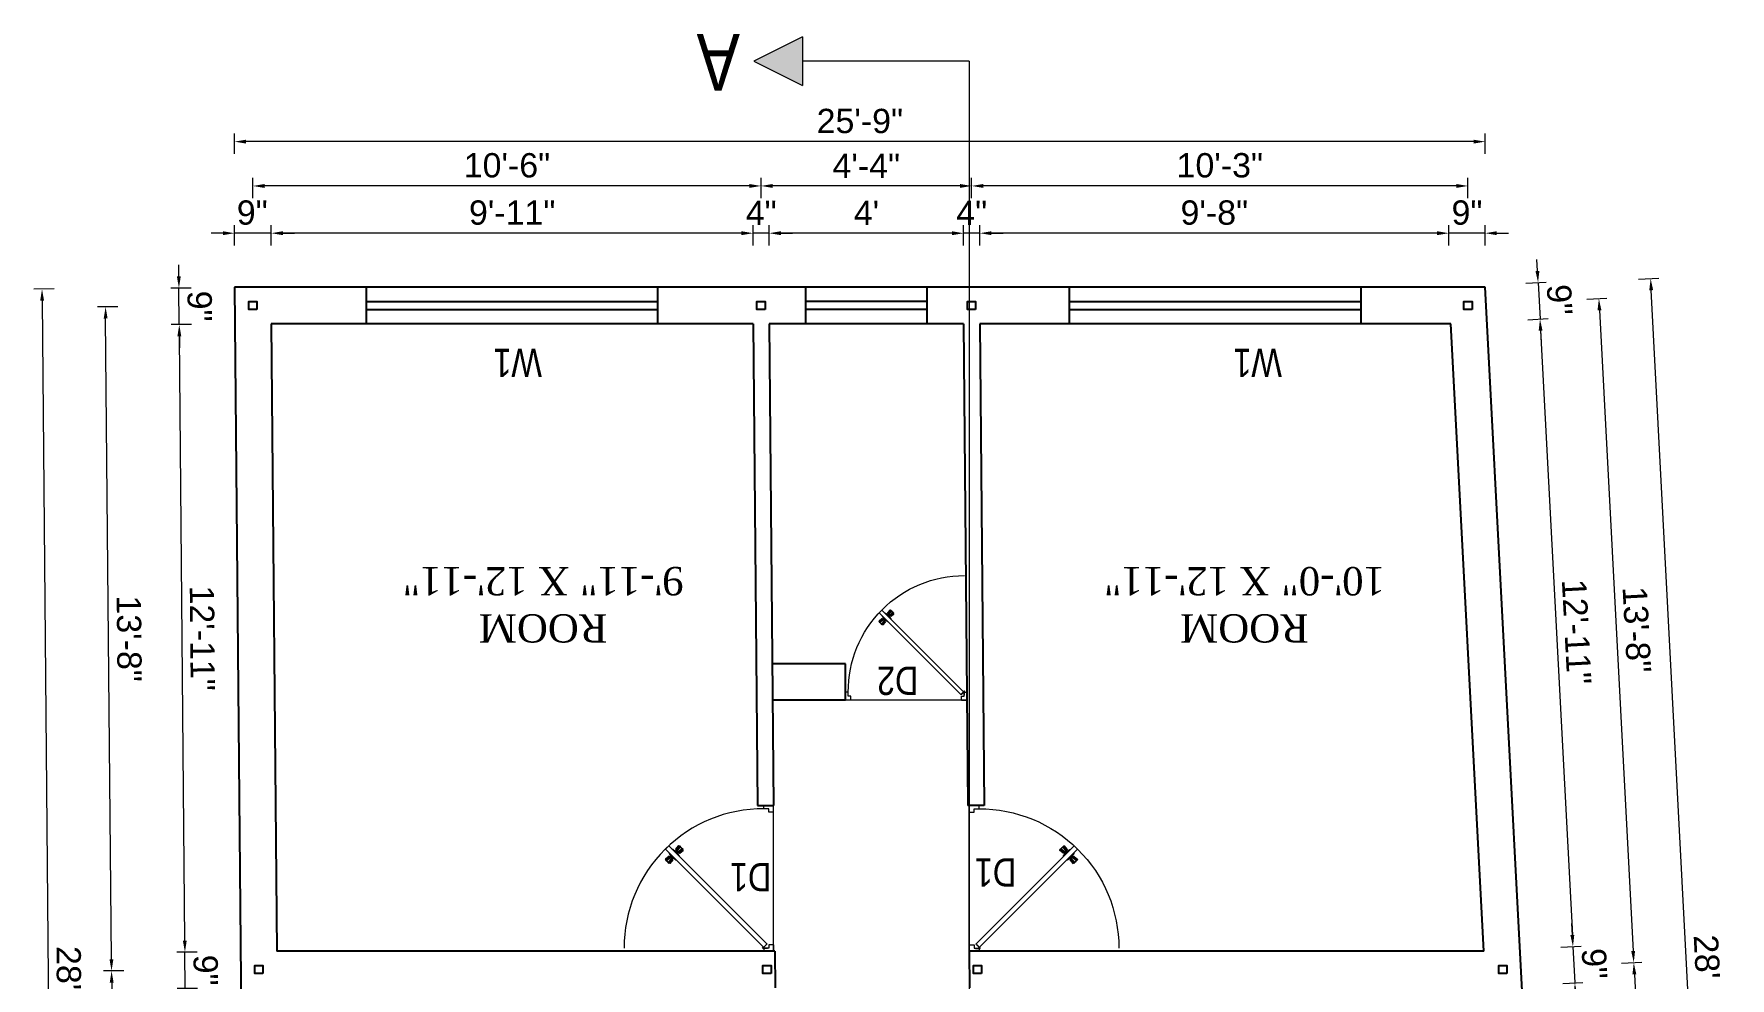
# Model space of a CAD drawing. Header units: inches. Extents: x 380359 to 404964, y -48881 to -44155.
# Drawn here: x 403361.3 to 403780.3, y -46385.6 to -46152.4 of the extents above; entities that cross this region are included whole.
import ezdxf

# ---------------------------------------------------------------- set-up
doc = ezdxf.new("R2010")
doc.units = ezdxf.units.IN
doc.header["$LTSCALE"] = 2
doc.header["$MEASUREMENT"] = 0
doc.header["$PDMODE"] = 34
doc.layers.get('0').update_dxf_attribs({"linetype": 'CONTINUOUS'})
doc.layers.get('DEFPOINTS').update_dxf_attribs({"color": 141, "linetype": 'CONTINUOUS'})
for name, color, linetype, lineweight in [('DOOR & WIN', 1, 'CONTINUOUS', 25), ('PUERTAS', 7, 'CONTINUOUS', 9), ('steps', 253, 'CONTINUOUS', 20)]:
    doc.layers.add(name, color=color, linetype=linetype, lineweight=lineweight)
doc.styles.add('Lettring Text', font='arial.ttf')
doc.styles.get("Standard").update_dxf_attribs({"font": 'ARIALN.TTF'})
doc.dimstyles.new('Copy of Standard', dxfattribs={"dimtxt": 6, "dimasz": 2.875, "dimexe": 2, "dimexo": 4, "dimgap": 2, "dimtad": 1, "dimdec": 0, "dimrnd": 1, "dimzin": 0, "dimdsep": 46, "dimlunit": 4, "dimtxsty": 'Lettring Text', "dimcen": 0.1, "dimclrd": 7, "dimclre": 7, "dimclrt": 7, "dimazin": 0, "dimtfac": 0.645, "dimtdec": 0, "dimtmove": 1, "dimatfit": 0, "dimfxl": 3, "dimfxlon": 1, "dimtfillclr": 256, "dimtolj": 1, "dimtzin": 0, "dimlwd": -1, "dimlwe": -1, "dimarcsym": 2})

# ---------------------------------------------------------------- blocks, each defined once
blk = doc.blocks.new('2ft6in')
at = {"layer": 'PUERTAS', "color": 2}
for p, q in [((0.84, 2.1), (21.02, 22.28)), ((21.71, 21.6), (1.47, 1.37)), ((18.33, 21.76), (18.31, 21.77)), ((21.71, 21.6), (21.02, 22.28)), ((21.18, 18.9), (21.2, 18.89)), ((0, 2), (0, 0)), ((0.6, 2), (0, 2)), ((1.33, 0), (0, 0)), ((0.6, 1.26), (0.6, 2.04)), ((0.67, 1.26), (0.6, 1.26)), ((0.67, 1.26), (0.67, 2.01)), ((0.67, 1), (0.67, 1.26)), ((1.33, 1), (0.67, 1)), ((1.31, 1.53), (0.79, 2.06)), ((1.36, 1.58), (0.81, 2.12)), ((1.36, 1.58), (1.31, 1.53)), ((1.47, 1.37), (1.31, 1.53)), ((1.33, 0), (1.33, 1)), ((28.67, 0), (28.67, 1)), ((28.67, 1), (29.33, 1)), ((28.67, 0), (30, 0)), ((29.33, 1), (29.33, 2)), ((29.33, 2), (30, 2)), ((30, 0), (30, 2))]:
    blk.add_line(p, q, dxfattribs=at)
at = {"layer": 'PUERTAS', "color": 8}
for p, q in [((18.81, 20.78), (18.04, 21.4)), ((18.86, 20.83), (18.08, 21.46)), ((18.95, 20.92), (18.2, 21.58)), ((18.44, 21.9), (18.31, 21.77)), ((19.07, 21.03), (18.34, 21.72)), ((18.44, 21.9), (18.56, 22.02)), ((18.58, 22.01), (18.56, 22.02)), ((19.3, 21.26), (18.61, 22)), ((19.42, 21.38), (18.75, 22.14)), ((19.51, 21.48), (18.88, 22.26)), ((19.55, 21.53), (18.93, 22.3)), ((19.19, 20.87), (19.1, 20.96)), ((19.25, 20.93), (19.16, 21.02)), ((19.4, 21.08), (19.31, 21.17)), ((19.47, 21.15), (19.38, 21.24)), ((19.51, 21.19), (19.42, 21.28)), ((19.53, 21.21), (19.44, 21.3)), ((19.7, 21.06), (19.51, 21.01)), ((19.89, 21.24), (19.58, 21.08)), ((20.07, 21.42), (19.64, 21.15)), ((18.91, 20.27), (19.19, 20.69)), ((19.13, 20.8), (19.03, 20.9)), ((19.15, 20.82), (19.05, 20.92)), ((19.09, 20.44), (19.25, 20.76)), ((19.28, 20.63), (19.32, 20.83)), ((19.43, 20.78), (19.4, 20.9)), ((19.55, 20.91), (19.43, 20.94)), ((19.69, 19.49), (20.12, 19.76)), ((19.87, 19.67), (20.18, 19.83)), ((20.06, 19.85), (20.25, 19.9)), ((20.21, 20), (20.33, 19.97)), ((20.21, 19.38), (20.83, 18.61)), ((20.23, 19.7), (20.32, 19.61)), ((20.25, 19.72), (20.34, 19.63)), ((20.25, 19.43), (20.88, 18.65)), ((20.29, 19.76), (20.38, 19.67)), ((20.33, 20.13), (20.36, 20.01)), ((20.34, 19.53), (21, 18.77)), ((20.36, 19.83), (20.45, 19.74)), ((20.48, 20.28), (20.44, 20.08)), ((20.46, 19.64), (21.14, 18.91)), ((20.5, 19.98), (20.6, 19.89)), ((20.67, 20.47), (20.51, 20.15)), ((20.85, 20.64), (20.57, 20.22)), ((20.57, 20.04), (20.66, 19.95)), ((20.61, 20.09), (20.7, 19.99)), ((20.63, 20.11), (20.72, 20.01)), ((20.69, 19.87), (21.42, 19.19)), ((20.81, 19.99), (21.56, 19.33)), ((20.9, 20.08), (21.68, 19.45)), ((20.95, 20.13), (21.72, 19.51)), ((21.32, 19.01), (21.2, 18.89)), ((21.32, 19.01), (21.44, 19.14)), ((21.43, 19.15), (21.44, 19.14)), ((0, 0), (30, 0))]:
    blk.add_line(p, q, dxfattribs=at)
at = {"layer": 'PUERTAS', "color": 1}
for p, q in [((18.06, 21.44), (18.48, 21.86)), ((18.74, 20.79), (18.06, 21.34)), ((18.08, 21.51), (18.45, 21.88)), ((18.11, 21.49), (18.08, 21.51)), ((18.82, 22.25), (18.45, 21.88)), ((18.9, 22.28), (18.48, 21.86)), ((18.84, 22.23), (18.82, 22.25)), ((18.83, 20.8), (19.18, 21.15)), ((19.54, 21.59), (18.99, 22.27)), ((19.02, 20.88), (19.24, 21.1)), ((19.11, 20.79), (19.33, 21.01)), ((19.54, 21.5), (19.18, 21.15)), ((19.45, 21.31), (19.24, 21.1)), ((19.55, 21.22), (19.33, 21.01)), ((19.45, 21.41), (19.45, 21.41)), ((19.54, 21.22), (19.45, 21.31)), ((19.64, 21.23), (19.64, 21.23)), ((19.74, 21.24), (19.73, 21.23)), ((20.12, 21.49), (19.74, 21.24)), ((20.22, 21.48), (20.22, 21.49)), ((18.84, 20.21), (19.1, 20.6)), ((18.85, 20.11), (18.84, 20.12)), ((18.92, 20.89), (18.93, 20.88)), ((19.12, 20.8), (19.03, 20.89)), ((19.1, 20.7), (19.11, 20.69)), ((19.1, 20.6), (19.1, 20.6)), ((19.53, 19.43), (19.54, 19.42)), ((19.64, 19.42), (20.02, 19.67)), ((20.02, 19.67), (20.03, 19.68)), ((20.12, 19.68), (20.12, 19.68)), ((20.21, 19.69), (20.43, 19.9)), ((20.22, 19.41), (20.57, 19.76)), ((20.22, 19.69), (20.31, 19.6)), ((20.22, 19.32), (20.76, 18.64)), ((20.31, 19.6), (20.52, 19.81)), ((20.31, 19.5), (20.31, 19.5)), ((20.65, 20.12), (20.43, 19.9)), ((20.74, 20.03), (20.52, 19.81)), ((20.93, 20.11), (20.57, 19.76)), ((20.64, 20.11), (20.73, 20.02)), ((20.66, 20.31), (20.65, 20.31)), ((20.65, 20.21), (20.65, 20.22)), ((20.91, 20.7), (20.66, 20.31)), ((20.84, 20.02), (20.83, 20.03)), ((20.86, 18.63), (21.28, 19.05)), ((20.91, 20.8), (20.91, 20.79)), ((20.91, 18.68), (20.94, 18.66)), ((20.94, 18.66), (21.31, 19.03)), ((21.02, 20.12), (21.7, 19.57)), ((21.7, 19.47), (21.28, 19.05)), ((21.67, 19.4), (21.31, 19.03)), ((21.65, 19.42), (21.67, 19.4))]:
    blk.add_line(p, q, dxfattribs=at)
at = {"layer": 'PUERTAS', "color": 2}
for radius in [0.129, 0.0627]:
    blk.add_circle((0.68, 2.14), radius, dxfattribs=at)
at = {"layer": 'PUERTAS', "color": 8}
blk.add_arc((0.68, 2.14), 28.65, 359.7285, 90.0333, dxfattribs=at)
at = {"layer": 'PUERTAS', "color": 1}
for centre, start, end in [((18.94, 22.23), 38.9236, 135), ((19.4, 21.36), 315, 45), ((19.49, 21.55), 315, 38.9236), ((19.6, 21.18), 50.2572, 135), ((19.68, 21.28), 230.2572, 315), ((20.17, 21.44), 45, 135), ((18.78, 20.84), 231.0764, 315), ((18.89, 20.16), 135, 225), ((18.97, 20.93), 225, 315), ((19.16, 20.74), 135, 219.7428), ((19.06, 20.65), 315, 39.7428), ((19.59, 19.47), 225, 315), ((20.07, 19.63), 50.2572, 135), ((20.16, 19.73), 230.2572, 315), ((20.27, 19.36), 135, 218.9236), ((20.35, 19.55), 135, 225), ((20.7, 20.26), 135, 219.7428), ((20.6, 20.17), 315, 39.7428), ((20.78, 19.98), 45, 135), ((20.82, 18.68), 218.9236, 315), ((20.87, 20.75), 315, 45), ((20.98, 20.07), 51.0764, 135), ((21.65, 19.52), 315, 51.0764)]:
    blk.add_arc(centre, 0.0667, start, end, dxfattribs=at)
blk = doc.blocks.new('*U234')
at = {"color": 3}
blk.add_blockref('2ft6in', (0, 0), dxfattribs=at)
blk = doc.blocks.new('3ft')
at = {"layer": 'PUERTAS', "color": 6}
for p, q in [((1.01, 2.52), (25.23, 26.74)), ((26.05, 25.92), (1.77, 1.64)), ((26.05, 25.92), (25.23, 26.74)), ((0, 2.4), (0, 0)), ((0.72, 2.4), (0, 2.4)), ((1.6, 0), (0, 0)), ((0.72, 1.52), (0.72, 2.44)), ((0.8, 1.52), (0.72, 1.52)), ((0.8, 1.52), (0.8, 2.41)), ((0.8, 1.2), (0.8, 1.52)), ((1.6, 1.2), (0.8, 1.2)), ((1.57, 1.84), (0.94, 2.47)), ((1.63, 1.89), (0.97, 2.55)), ((1.63, 1.89), (1.57, 1.84)), ((1.77, 1.64), (1.57, 1.84)), ((1.6, 0), (1.6, 1.2)), ((34.4, 0), (34.4, 1.2)), ((34.4, 1.2), (35.2, 1.2)), ((34.4, 0), (36, 0)), ((35.2, 1.2), (35.2, 2.4)), ((35.2, 2.4), (36, 2.4)), ((36, 0), (36, 2.4))]:
    blk.add_line(p, q, dxfattribs=at)
at = {"layer": 'PUERTAS', "color": 8}
for p, q in [((22.57, 24.94), (21.65, 25.68)), ((22.63, 24.99), (21.69, 25.75)), ((22.74, 25.1), (21.84, 25.9)), ((22.13, 26.28), (21.98, 26.13)), ((22.88, 25.24), (22.01, 26.06)), ((22.13, 26.28), (22.27, 26.42)), ((22.29, 26.41), (22.27, 26.42)), ((23.16, 25.52), (22.34, 26.39)), ((23.3, 25.66), (22.5, 26.56)), ((23.41, 25.77), (22.65, 26.71)), ((23.46, 25.83), (22.72, 26.75)), ((23.03, 25.04), (22.91, 25.15)), ((23.11, 25.12), (22.99, 25.23)), ((23.28, 25.3), (23.17, 25.41)), ((23.36, 25.37), (23.25, 25.49)), ((23.41, 25.43), (23.3, 25.54)), ((23.44, 25.45), (23.33, 25.56)), ((23.64, 25.27), (23.41, 25.22)), ((23.87, 25.49), (23.49, 25.3)), ((24.08, 25.71), (23.57, 25.38)), ((22.69, 24.32), (23.02, 24.83)), ((22.95, 24.96), (22.84, 25.07)), ((22.98, 24.99), (22.86, 25.1)), ((22.91, 24.53), (23.1, 24.91)), ((23.13, 24.76), (23.18, 24.99)), ((23.31, 24.94), (23.28, 25.08)), ((23.46, 25.09), (23.32, 25.13)), ((23.63, 23.38), (24.14, 23.72)), ((23.84, 23.6), (24.22, 23.79)), ((24.07, 23.82), (24.3, 23.88)), ((24.25, 24), (24.39, 23.97)), ((24.25, 23.26), (24.99, 22.34)), ((24.27, 23.64), (24.38, 23.53)), ((24.3, 23.67), (24.41, 23.56)), ((24.3, 23.32), (25.06, 22.38)), ((24.35, 23.72), (24.46, 23.61)), ((24.4, 24.15), (24.43, 24.01)), ((24.41, 23.43), (25.2, 22.53)), ((24.43, 23.8), (24.54, 23.69)), ((24.58, 24.33), (24.52, 24.1)), ((24.55, 23.57), (25.37, 22.7)), ((24.6, 23.97), (24.72, 23.86)), ((24.8, 24.56), (24.61, 24.18)), ((25.02, 24.77), (24.68, 24.26)), ((24.68, 24.05), (24.79, 23.94)), ((24.73, 24.1), (24.85, 23.99)), ((24.76, 24.13), (24.87, 24.02)), ((24.83, 23.85), (25.7, 23.03)), ((24.97, 23.99), (25.87, 23.2)), ((25.08, 24.1), (26.02, 23.34)), ((25.14, 24.15), (26.06, 23.41)), ((25.58, 22.82), (25.43, 22.67)), ((25.58, 22.82), (25.73, 22.97)), ((25.72, 22.98), (25.73, 22.97)), ((0, 0), (36, 0))]:
    blk.add_line(p, q, dxfattribs=at)
at = {"layer": 'PUERTAS', "color": 1}
for p, q in [((21.67, 25.73), (22.17, 26.23)), ((22.49, 24.95), (21.67, 25.61)), ((21.7, 25.82), (22.14, 26.26)), ((21.73, 25.79), (21.7, 25.82)), ((22.58, 26.7), (22.14, 26.26)), ((22.67, 26.73), (22.17, 26.23)), ((22.61, 26.67), (22.58, 26.7)), ((22.6, 24.96), (23.02, 25.38)), ((23.45, 25.91), (22.79, 26.73)), ((22.82, 25.06), (23.08, 25.32)), ((22.93, 24.94), (23.19, 25.21)), ((23.44, 25.81), (23.02, 25.38)), ((23.34, 25.58), (23.08, 25.32)), ((23.46, 25.47), (23.19, 25.21)), ((23.33, 25.7), (23.34, 25.69)), ((23.45, 25.46), (23.33, 25.57)), ((23.57, 25.47), (23.57, 25.47)), ((24.15, 25.79), (23.68, 25.48)), ((23.68, 25.48), (23.68, 25.48)), ((24.27, 25.78), (24.26, 25.79)), ((22.61, 24.25), (22.92, 24.72)), ((22.62, 24.13), (22.61, 24.14)), ((22.7, 25.07), (22.71, 25.06)), ((22.94, 24.95), (22.83, 25.07)), ((22.92, 24.72), (22.92, 24.72)), ((22.93, 24.84), (22.93, 24.83)), ((23.44, 23.31), (23.45, 23.3)), ((23.56, 23.3), (24.03, 23.61)), ((24.03, 23.61), (24.03, 23.62)), ((24.14, 23.62), (24.14, 23.62)), ((24.25, 23.62), (24.51, 23.89)), ((24.26, 23.29), (24.69, 23.71)), ((24.26, 23.63), (24.37, 23.52)), ((24.26, 23.18), (24.92, 22.37)), ((24.37, 23.52), (24.63, 23.77)), ((24.37, 23.4), (24.37, 23.4)), ((24.78, 24.15), (24.51, 23.89)), ((24.89, 24.03), (24.63, 23.77)), ((25.11, 24.14), (24.69, 23.71)), ((24.77, 24.14), (24.88, 24.03)), ((24.79, 24.38), (24.78, 24.37)), ((24.78, 24.26), (24.78, 24.26)), ((25.1, 24.84), (24.79, 24.38)), ((25, 24.03), (25, 24.03)), ((25.04, 22.36), (25.54, 22.86)), ((25.09, 24.96), (25.1, 24.95)), ((25.1, 22.42), (25.13, 22.39)), ((25.13, 22.39), (25.57, 22.83)), ((25.22, 24.14), (26.03, 23.48)), ((26.04, 23.37), (25.54, 22.86)), ((26.01, 23.27), (25.57, 22.83)), ((25.98, 23.3), (26.01, 23.27))]:
    blk.add_line(p, q, dxfattribs=at)
at = {"layer": 'PUERTAS', "color": 2}
for p, q in [((21.99, 26.11), (21.98, 26.13)), ((25.42, 22.68), (25.43, 22.67))]:
    blk.add_line(p, q, dxfattribs=at)
at = {"layer": 'PUERTAS', "color": 6}
for radius in [0.155, 0.0752]:
    blk.add_circle((0.82, 2.56), radius, dxfattribs=at)
blk.add_arc((0.82, 2.56), 34.38, 359.7285, 90.0333, dxfattribs=at)
at = {"layer": 'PUERTAS', "color": 1}
for centre, start, end in [((22.73, 26.68), 38.9236, 135), ((23.28, 25.63), 315, 45), ((23.39, 25.86), 315, 38.9236), ((23.51, 25.41), 50.2572, 135), ((23.62, 25.53), 230.2572, 315), ((24.2, 25.73), 45, 135), ((22.54, 25.01), 231.0764, 315), ((22.67, 24.2), 135, 225), ((22.77, 25.12), 225, 315), ((22.99, 24.89), 135, 219.7428), ((22.87, 24.78), 315, 39.7428), ((23.51, 23.36), 225, 315), ((24.09, 23.56), 50.2572, 135), ((24.2, 23.68), 230.2572, 315), ((24.32, 23.23), 135, 218.9236), ((24.42, 23.46), 135, 225), ((24.84, 24.31), 135, 219.7428), ((24.72, 24.21), 315, 39.7428), ((24.94, 23.98), 45, 135), ((24.98, 22.42), 218.9236, 315), ((25.04, 24.89), 315, 45), ((25.17, 24.08), 51.0764, 135), ((25.98, 23.42), 315, 51.0764)]:
    blk.add_arc(centre, 0.08, start, end, dxfattribs=at)
blk = doc.blocks.new('*U222')
at = {"color": 3, "xscale": -1}
blk.add_blockref('3ft', (42, 0), dxfattribs=at)
blk = doc.blocks.new('*D436')
at = {"layer": 'DEFPOINTS', "color": 0, "ltscale": 0.5, "transparency": 16777216}
for p in [(403710.78, -46201.61), (403710.78, -46214.97), (403719.77, -46214.97)]:
    blk.add_point(p, dxfattribs=at)
at = {"layer": 'steps', "color": 7, "ltscale": 0.5, "transparency": 16777216}
for p, q in [((403710.78, -46204.61), (403710.78, -46199.61)), ((403719.77, -46204.61), (403719.77, -46199.61)), ((403707.91, -46201.61), (403705.03, -46201.61)), ((403719.77, -46201.61), (403710.78, -46201.61)), ((403722.64, -46201.61), (403725.52, -46201.61))]:
    blk.add_line(p, q, dxfattribs=at)
for points in [[(403707.91, -46201.13), (403707.91, -46202.09), (403710.78, -46201.61)], [(403722.64, -46201.13), (403722.64, -46202.09), (403719.77, -46201.61)]]:
    blk.add_solid(points, dxfattribs=at)
at = {"layer": 'steps', "color": 7, "ltscale": 0.5, "transparency": 16777216, "insert": (403715.28, -46196.55), "char_height": 6, "attachment_point": 5, "style": 'Lettring Text'}
blk.add_mtext('\\A1;9"', dxfattribs=at)
blk = doc.blocks.new('*D437')
at = {"layer": 'DEFPOINTS', "color": 0, "ltscale": 0.5, "transparency": 16777216}
for p in [(403594.95, -46201.61), (403710.78, -46214.97), (403594.95, -46223.97)]:
    blk.add_point(p, dxfattribs=at)
at = {"layer": 'steps', "color": 7, "ltscale": 0.5, "transparency": 16777216}
for p, q in [((403594.95, -46204.61), (403594.95, -46199.61)), ((403710.78, -46204.61), (403710.78, -46199.61)), ((403707.91, -46201.61), (403597.83, -46201.61))]:
    blk.add_line(p, q, dxfattribs=at)
for points in [[(403597.83, -46201.13), (403597.83, -46202.09), (403594.95, -46201.61)], [(403707.91, -46201.13), (403707.91, -46202.09), (403710.78, -46201.61)]]:
    blk.add_solid(points, dxfattribs=at)
at = {"layer": 'steps', "color": 7, "ltscale": 0.5, "transparency": 16777216, "insert": (403652.87, -46196.55), "char_height": 6, "attachment_point": 5, "style": 'Lettring Text'}
blk.add_mtext('\\A1;9\'-8"', dxfattribs=at)
blk = doc.blocks.new('*D438')
at = {"layer": 'DEFPOINTS', "color": 0, "ltscale": 0.5, "transparency": 16777216}
for p in [(403590.95, -46201.61), (403590.95, -46224.01), (403594.95, -46223.97)]:
    blk.add_point(p, dxfattribs=at)
at = {"layer": 'steps', "color": 7, "ltscale": 0.5, "transparency": 16777216}
for p, q in [((403590.95, -46204.61), (403590.95, -46199.61)), ((403594.95, -46204.61), (403594.95, -46199.61)), ((403588.08, -46201.61), (403585.2, -46201.61)), ((403594.95, -46201.61), (403590.95, -46201.61)), ((403597.83, -46201.61), (403600.7, -46201.61))]:
    blk.add_line(p, q, dxfattribs=at)
for points in [[(403588.08, -46201.13), (403588.08, -46202.09), (403590.95, -46201.61)], [(403597.83, -46201.13), (403597.83, -46202.09), (403594.95, -46201.61)]]:
    blk.add_solid(points, dxfattribs=at)
at = {"layer": 'steps', "color": 7, "ltscale": 0.5, "transparency": 16777216, "insert": (403592.95, -46196.61), "char_height": 6, "attachment_point": 5, "style": 'Lettring Text'}
blk.add_mtext('\\A1;4"', dxfattribs=at)
blk = doc.blocks.new('*D439')
at = {"layer": 'DEFPOINTS', "color": 0, "ltscale": 0.5, "transparency": 16777216}
for p in [(403542.95, -46201.61), (403542.95, -46223.97), (403590.95, -46224.01)]:
    blk.add_point(p, dxfattribs=at)
at = {"layer": 'steps', "color": 7, "ltscale": 0.5, "transparency": 16777216}
for p, q in [((403542.95, -46204.61), (403542.95, -46199.61)), ((403590.95, -46204.61), (403590.95, -46199.61)), ((403588.08, -46201.61), (403545.82, -46201.61))]:
    blk.add_line(p, q, dxfattribs=at)
for points in [[(403545.82, -46201.13), (403545.82, -46202.09), (403542.95, -46201.61)], [(403588.08, -46201.13), (403588.08, -46202.09), (403590.95, -46201.61)]]:
    blk.add_solid(points, dxfattribs=at)
at = {"layer": 'steps', "color": 7, "ltscale": 0.5, "transparency": 16777216, "insert": (403566.95, -46196.61), "char_height": 6, "attachment_point": 5, "style": 'Lettring Text'}
blk.add_mtext("\\A1;4'", dxfattribs=at)
blk = doc.blocks.new('*D440')
at = {"layer": 'DEFPOINTS', "color": 0, "ltscale": 0.5, "transparency": 16777216}
for p in [(403538.95, -46201.61), (403538.95, -46224.01), (403542.95, -46223.97)]:
    blk.add_point(p, dxfattribs=at)
at = {"layer": 'steps', "color": 7, "ltscale": 0.5, "transparency": 16777216}
for p, q in [((403538.95, -46204.61), (403538.95, -46199.61)), ((403542.95, -46204.61), (403542.95, -46199.61)), ((403536.07, -46201.61), (403533.2, -46201.61)), ((403542.95, -46201.61), (403538.95, -46201.61)), ((403545.82, -46201.61), (403548.7, -46201.61))]:
    blk.add_line(p, q, dxfattribs=at)
for points in [[(403536.07, -46201.13), (403536.07, -46202.09), (403538.95, -46201.61)], [(403545.82, -46201.13), (403545.82, -46202.09), (403542.95, -46201.61)]]:
    blk.add_solid(points, dxfattribs=at)
at = {"layer": 'steps', "color": 7, "ltscale": 0.5, "transparency": 16777216, "insert": (403540.95, -46196.61), "char_height": 6, "attachment_point": 5, "style": 'Lettring Text'}
blk.add_mtext('\\A1;4"', dxfattribs=at)
blk = doc.blocks.new('*D441')
at = {"layer": 'DEFPOINTS', "color": 0, "ltscale": 0.5, "transparency": 16777216}
for p in [(403419.94, -46201.61), (403419.94, -46223.97), (403538.95, -46224.01)]:
    blk.add_point(p, dxfattribs=at)
at = {"layer": 'steps', "color": 7, "ltscale": 0.5, "transparency": 16777216}
for p, q in [((403419.94, -46204.61), (403419.94, -46199.61)), ((403538.95, -46204.61), (403538.95, -46199.61)), ((403536.07, -46201.61), (403422.82, -46201.61))]:
    blk.add_line(p, q, dxfattribs=at)
for points in [[(403422.82, -46201.13), (403422.82, -46202.09), (403419.94, -46201.61)], [(403536.07, -46201.13), (403536.07, -46202.09), (403538.95, -46201.61)]]:
    blk.add_solid(points, dxfattribs=at)
at = {"layer": 'steps', "color": 7, "ltscale": 0.5, "transparency": 16777216, "insert": (403479.45, -46196.55), "char_height": 6, "attachment_point": 5, "style": 'Lettring Text'}
blk.add_mtext('\\A1;9\'-11"', dxfattribs=at)
blk = doc.blocks.new('*D442')
at = {"layer": 'DEFPOINTS', "color": 0, "ltscale": 0.5, "transparency": 16777216}
for p in [(403410.86, -46201.61), (403410.86, -46214.97), (403419.94, -46223.97)]:
    blk.add_point(p, dxfattribs=at)
at = {"layer": 'steps', "color": 7, "ltscale": 0.5, "transparency": 16777216}
for p, q in [((403410.86, -46204.61), (403410.86, -46199.61)), ((403419.94, -46204.61), (403419.94, -46199.61)), ((403407.99, -46201.61), (403405.11, -46201.61)), ((403419.94, -46201.61), (403410.86, -46201.61)), ((403422.82, -46201.61), (403425.69, -46201.61))]:
    blk.add_line(p, q, dxfattribs=at)
for points in [[(403407.99, -46201.13), (403407.99, -46202.09), (403410.86, -46201.61)], [(403422.82, -46201.13), (403422.82, -46202.09), (403419.94, -46201.61)]]:
    blk.add_solid(points, dxfattribs=at)
at = {"layer": 'steps', "color": 7, "ltscale": 0.5, "transparency": 16777216, "insert": (403415.25, -46196.55), "char_height": 6, "attachment_point": 5, "style": 'Lettring Text'}
blk.add_mtext('\\A1;9"', dxfattribs=at)
blk = doc.blocks.new('*D443')
at = {"layer": 'DEFPOINTS', "color": 0, "ltscale": 0.5, "transparency": 16777216}
for p in [(403592.91, -46189.94), (403592.91, -46219.47), (403715.52, -46219.47)]:
    blk.add_point(p, dxfattribs=at)
at = {"layer": 'steps', "color": 7, "ltscale": 0.5, "transparency": 16777216}
for p, q in [((403592.91, -46192.94), (403592.91, -46187.94)), ((403712.65, -46189.94), (403595.79, -46189.94)), ((403715.52, -46192.94), (403715.52, -46187.94))]:
    blk.add_line(p, q, dxfattribs=at)
for points in [[(403595.79, -46189.46), (403595.79, -46190.42), (403592.91, -46189.94)], [(403712.65, -46189.46), (403712.65, -46190.42), (403715.52, -46189.94)]]:
    blk.add_solid(points, dxfattribs=at)
at = {"layer": 'steps', "color": 7, "ltscale": 0.5, "transparency": 16777216, "insert": (403654.22, -46184.87), "char_height": 6, "attachment_point": 5, "style": 'Lettring Text'}
blk.add_mtext('\\A1;10\'-3"', dxfattribs=at)
blk = doc.blocks.new('*D444')
at = {"layer": 'DEFPOINTS', "color": 0, "ltscale": 0.5, "transparency": 16777216}
for p in [(403540.91, -46189.94), (403540.91, -46219.47), (403592.91, -46219.47)]:
    blk.add_point(p, dxfattribs=at)
at = {"layer": 'steps', "color": 7, "ltscale": 0.5, "transparency": 16777216}
for p, q in [((403540.91, -46192.94), (403540.91, -46187.94)), ((403590.04, -46189.94), (403543.78, -46189.94)), ((403592.91, -46192.94), (403592.91, -46187.94))]:
    blk.add_line(p, q, dxfattribs=at)
for points in [[(403543.78, -46189.46), (403543.78, -46190.42), (403540.91, -46189.94)], [(403590.04, -46189.46), (403590.04, -46190.42), (403592.91, -46189.94)]]:
    blk.add_solid(points, dxfattribs=at)
at = {"layer": 'steps', "color": 7, "ltscale": 0.5, "transparency": 16777216, "insert": (403566.91, -46184.94), "char_height": 6, "attachment_point": 5, "style": 'Lettring Text'}
blk.add_mtext('\\A1;4\'-4"', dxfattribs=at)
blk = doc.blocks.new('*D445')
at = {"layer": 'DEFPOINTS', "color": 0, "ltscale": 0.5, "transparency": 16777216}
for p in [(403415.4, -46189.94), (403415.4, -46219.47), (403540.91, -46219.47)]:
    blk.add_point(p, dxfattribs=at)
at = {"layer": 'steps', "color": 7, "ltscale": 0.5, "transparency": 16777216}
for p, q in [((403415.4, -46192.94), (403415.4, -46187.94)), ((403538.03, -46189.94), (403418.28, -46189.94)), ((403540.91, -46192.94), (403540.91, -46187.94))]:
    blk.add_line(p, q, dxfattribs=at)
for points in [[(403418.28, -46189.46), (403418.28, -46190.42), (403415.4, -46189.94)], [(403538.03, -46189.46), (403538.03, -46190.42), (403540.91, -46189.94)]]:
    blk.add_solid(points, dxfattribs=at)
at = {"layer": 'steps', "color": 7, "ltscale": 0.5, "transparency": 16777216, "insert": (403478.16, -46184.87), "char_height": 6, "attachment_point": 5, "style": 'Lettring Text'}
blk.add_mtext('\\A1;10\'-6"', dxfattribs=at)
blk = doc.blocks.new('*D446')
at = {"layer": 'DEFPOINTS', "color": 0, "ltscale": 0.5, "transparency": 16777216}
for p in [(403410.86, -46178.99), (403410.86, -46214.97), (403719.77, -46214.97)]:
    blk.add_point(p, dxfattribs=at)
at = {"layer": 'steps', "color": 7, "ltscale": 0.5, "transparency": 16777216}
for p, q in [((403410.86, -46181.99), (403410.86, -46176.99)), ((403716.89, -46178.99), (403413.74, -46178.99)), ((403719.77, -46181.99), (403719.77, -46176.99))]:
    blk.add_line(p, q, dxfattribs=at)
for points in [[(403413.74, -46178.51), (403413.74, -46179.47), (403410.86, -46178.99)], [(403716.89, -46178.51), (403716.89, -46179.47), (403719.77, -46178.99)]]:
    blk.add_solid(points, dxfattribs=at)
at = {"layer": 'steps', "color": 7, "ltscale": 0.5, "transparency": 16777216, "insert": (403565.32, -46173.93), "char_height": 6, "attachment_point": 5, "style": 'Lettring Text'}
blk.add_mtext('\\A1;25\'-9"', dxfattribs=at)
blk = doc.blocks.new('*D458')
at = {"layer": 'DEFPOINTS', "color": 0, "ltscale": 0.5, "transparency": 16777216}
for p in [(403710.78, -46214.97), (403711.25, -46223.97), (403733.31, -46222.81)]:
    blk.add_point(p, dxfattribs=at)
at = {"layer": 'steps', "color": 7, "ltscale": 0.5, "transparency": 16777216}
for p, q in [((403732.68, -46210.94), (403732.53, -46208.07)), ((403729.84, -46213.97), (403734.83, -46213.71)), ((403732.83, -46213.81), (403733.31, -46222.81)), ((403730.31, -46222.97), (403735.3, -46222.71)), ((403733.46, -46225.68), (403733.61, -46228.55))]:
    blk.add_line(p, q, dxfattribs=at)
for points in [[(403733.16, -46210.92), (403732.2, -46210.97), (403732.83, -46213.81)], [(403733.93, -46225.66), (403732.98, -46225.71), (403733.31, -46222.81)]]:
    blk.add_solid(points, dxfattribs=at)
at = {"layer": 'steps', "color": 7, "ltscale": 0.5, "transparency": 16777216, "insert": (403738.13, -46218.05), "char_height": 6, "attachment_point": 5, "rotation": 273.008, "style": 'Lettring Text'}
blk.add_mtext('\\A1;9"', dxfattribs=at)
blk = doc.blocks.new('*D459')
at = {"layer": 'DEFPOINTS', "color": 0, "ltscale": 0.5, "transparency": 16777216}
for p in [(403711.25, -46223.97), (403719.4, -46378.97), (403741.45, -46377.81)]:
    blk.add_point(p, dxfattribs=at)
at = {"layer": 'steps', "color": 7, "ltscale": 0.5, "transparency": 16777216}
for p, q in [((403730.31, -46222.97), (403735.3, -46222.71)), ((403733.46, -46225.68), (403741.3, -46374.94)), ((403738.45, -46377.97), (403743.45, -46377.71))]:
    blk.add_line(p, q, dxfattribs=at)
for points in [[(403733.93, -46225.66), (403732.98, -46225.71), (403733.31, -46222.81)], [(403741.78, -46374.92), (403740.82, -46374.97), (403741.45, -46377.81)]]:
    blk.add_solid(points, dxfattribs=at)
at = {"layer": 'steps', "color": 7, "ltscale": 0.5, "transparency": 16777216, "insert": (403742.38, -46300.05), "char_height": 6, "attachment_point": 5, "rotation": 273.008, "style": 'Lettring Text'}
blk.add_mtext('\\A1;12\'-11"', dxfattribs=at)
blk = doc.blocks.new('*D460')
at = {"layer": 'DEFPOINTS', "color": 0, "ltscale": 0.5, "transparency": 16777216}
for p in [(403719.4, -46378.97), (403719.4, -46387.97), (403741.92, -46386.79)]:
    blk.add_point(p, dxfattribs=at)
at = {"layer": 'steps', "color": 7, "ltscale": 0.5, "transparency": 16777216}
for p, q in [((403741.3, -46374.94), (403741.15, -46372.07)), ((403738.45, -46377.97), (403743.45, -46377.71)), ((403741.45, -46377.81), (403741.92, -46386.79)), ((403738.93, -46386.94), (403743.92, -46386.68)), ((403742.07, -46389.66), (403742.22, -46392.53))]:
    blk.add_line(p, q, dxfattribs=at)
for points in [[(403741.78, -46374.92), (403740.82, -46374.97), (403741.45, -46377.81)], [(403742.55, -46389.63), (403741.59, -46389.68), (403741.92, -46386.79)]]:
    blk.add_solid(points, dxfattribs=at)
at = {"layer": 'steps', "color": 7, "ltscale": 0.5, "transparency": 16777216, "insert": (403746.74, -46382.03), "char_height": 6, "attachment_point": 5, "rotation": 273.008, "style": 'Lettring Text'}
blk.add_mtext('\\A1;9"', dxfattribs=at)
blk = doc.blocks.new('*D463')
at = {"layer": 'DEFPOINTS', "color": 0, "ltscale": 0.5, "transparency": 16777216}
for p in [(403715.52, -46219.47), (403724.14, -46383.47), (403756.47, -46381.77)]:
    blk.add_point(p, dxfattribs=at)
at = {"layer": 'steps', "color": 7, "ltscale": 0.5, "transparency": 16777216}
for p, q in [((403744.85, -46217.93), (403749.84, -46217.67)), ((403748, -46220.64), (403756.31, -46378.9)), ((403753.47, -46381.93), (403758.46, -46381.67))]:
    blk.add_line(p, q, dxfattribs=at)
for points in [[(403748.48, -46220.62), (403747.52, -46220.67), (403747.85, -46217.77)], [(403756.79, -46378.88), (403755.84, -46378.93), (403756.47, -46381.77)]]:
    blk.add_solid(points, dxfattribs=at)
at = {"layer": 'steps', "color": 7, "ltscale": 0.5, "transparency": 16777216, "insert": (403757.21, -46299.51), "char_height": 6, "attachment_point": 5, "rotation": 273.008, "style": 'Lettring Text'}
blk.add_mtext('\\A1;13\'-8"', dxfattribs=at)
blk = doc.blocks.new('*D464')
at = {"layer": 'DEFPOINTS', "color": 0, "ltscale": 0.5, "transparency": 16777216}
for p in [(403724.14, -46383.47), (403732.68, -46546.01), (403765.01, -46544.31)]:
    blk.add_point(p, dxfattribs=at)
at = {"layer": 'steps', "color": 7, "ltscale": 0.5, "transparency": 16777216}
for p, q in [((403753.47, -46381.93), (403758.46, -46381.67)), ((403756.62, -46384.64), (403764.86, -46541.44)), ((403762.01, -46544.46), (403767, -46544.2))]:
    blk.add_line(p, q, dxfattribs=at)
for points in [[(403757.09, -46384.62), (403756.14, -46384.67), (403756.47, -46381.77)], [(403765.33, -46541.41), (403764.38, -46541.46), (403765.01, -46544.31)]]:
    blk.add_solid(points, dxfattribs=at)
at = {"layer": 'steps', "color": 7, "ltscale": 0.5, "transparency": 16777216, "insert": (403765.79, -46462.77), "char_height": 6, "attachment_point": 5, "rotation": 273.008, "style": 'Lettring Text'}
blk.add_mtext('\\A1;13\'-7"', dxfattribs=at)
blk = doc.blocks.new('*D465')
at = {"layer": 'DEFPOINTS', "color": 0, "ltscale": 0.5, "transparency": 16777216}
for p in [(403719.79, -46214.97), (403760.63, -46212.82), (403737.43, -46550.51)]:
    blk.add_point(p, dxfattribs=at)
at = {"layer": 'steps', "color": 7, "ltscale": 0.5, "transparency": 16777216}
for p, q in [((403757.63, -46212.98), (403762.63, -46212.72)), ((403778.11, -46545.49), (403760.78, -46215.7)), ((403775.26, -46548.52), (403780.26, -46548.25))]:
    blk.add_line(p, q, dxfattribs=at)
for points in [[(403761.26, -46215.67), (403760.3, -46215.72), (403760.63, -46212.82)], [(403778.59, -46545.46), (403777.63, -46545.51), (403778.26, -46548.36)]]:
    blk.add_solid(points, dxfattribs=at)
at = {"layer": 'steps', "color": 7, "ltscale": 0.5, "transparency": 16777216, "insert": (403774.5, -46380.33), "char_height": 6, "attachment_point": 5, "rotation": 273.008, "style": 'Lettring Text'}
blk.add_mtext("\\A1;28'", dxfattribs=at)
blk = doc.blocks.new('*D468')
at = {"layer": 'DEFPOINTS', "color": 0, "ltscale": 0.5, "transparency": 16777216}
for p in [(403398.62, -46379.18), (403421.35, -46378.97), (403421.43, -46387.97)]:
    blk.add_point(p, dxfattribs=at)
at = {"layer": 'steps', "color": 7, "ltscale": 0.5, "transparency": 16777216}
for p, q in [((403398.59, -46376.3), (403398.57, -46373.43)), ((403401.62, -46379.15), (403396.62, -46379.19)), ((403398.7, -46388.18), (403398.62, -46379.18)), ((403401.7, -46388.15), (403396.7, -46388.19)), ((403398.73, -46391.05), (403398.75, -46393.93))]:
    blk.add_line(p, q, dxfattribs=at)
for points in [[(403399.07, -46376.3), (403398.11, -46376.3), (403398.62, -46379.18)], [(403399.21, -46391.05), (403398.25, -46391.05), (403398.7, -46388.18)]]:
    blk.add_solid(points, dxfattribs=at)
at = {"layer": 'steps', "color": 7, "ltscale": 0.5, "transparency": 16777216, "insert": (403403.72, -46383.63), "char_height": 6, "attachment_point": 5, "rotation": 270.5182, "style": 'Lettring Text'}
blk.add_mtext('\\A1;9"', dxfattribs=at)
blk = doc.blocks.new('*D469')
at = {"layer": 'DEFPOINTS', "color": 0, "ltscale": 0.5, "transparency": 16777216}
for p in [(403397.22, -46224.18), (403419.94, -46223.97), (403421.35, -46378.97)]:
    blk.add_point(p, dxfattribs=at)
at = {"layer": 'steps', "color": 7, "ltscale": 0.5, "transparency": 16777216}
for p, q in [((403400.22, -46224.15), (403395.22, -46224.19)), ((403398.59, -46376.3), (403397.24, -46227.05)), ((403401.62, -46379.15), (403396.62, -46379.19))]:
    blk.add_line(p, q, dxfattribs=at)
for points in [[(403397.72, -46227.05), (403396.76, -46227.05), (403397.22, -46224.18)], [(403399.07, -46376.3), (403398.11, -46376.3), (403398.62, -46379.18)]]:
    blk.add_solid(points, dxfattribs=at)
at = {"layer": 'steps', "color": 7, "ltscale": 0.5, "transparency": 16777216, "insert": (403402.93, -46301.63), "char_height": 6, "attachment_point": 5, "rotation": 270.5182, "style": 'Lettring Text'}
blk.add_mtext('\\A1;12\'-11"', dxfattribs=at)
blk = doc.blocks.new('*D470')
at = {"layer": 'DEFPOINTS', "color": 0, "ltscale": 0.5, "transparency": 16777216}
for p in [(403397.14, -46215.18), (403419.86, -46214.97), (403419.94, -46223.97)]:
    blk.add_point(p, dxfattribs=at)
at = {"layer": 'steps', "color": 7, "ltscale": 0.5, "transparency": 16777216}
for p, q in [((403397.11, -46212.3), (403397.08, -46209.43)), ((403400.14, -46215.15), (403395.14, -46215.19)), ((403397.22, -46224.18), (403397.14, -46215.18)), ((403400.22, -46224.15), (403395.22, -46224.19)), ((403397.24, -46227.05), (403397.27, -46229.93))]:
    blk.add_line(p, q, dxfattribs=at)
for points in [[(403397.59, -46212.3), (403396.63, -46212.3), (403397.14, -46215.18)], [(403397.72, -46227.05), (403396.76, -46227.05), (403397.22, -46224.18)]]:
    blk.add_solid(points, dxfattribs=at)
at = {"layer": 'steps', "color": 7, "ltscale": 0.5, "transparency": 16777216, "insert": (403402.24, -46219.63), "char_height": 6, "attachment_point": 5, "rotation": 270.5182, "style": 'Lettring Text'}
blk.add_mtext('\\A1;9"', dxfattribs=at)
blk = doc.blocks.new('*D471')
at = {"layer": 'DEFPOINTS', "color": 0, "ltscale": 0.5, "transparency": 16777216}
for p in [(403416.89, -46383.47), (403381.97, -46546.33), (403418.36, -46546.01)]:
    blk.add_point(p, dxfattribs=at)
at = {"layer": 'steps', "color": 7, "ltscale": 0.5, "transparency": 16777216}
for p, q in [((403383.5, -46383.77), (403378.5, -46383.82)), ((403380.53, -46386.67), (403381.94, -46543.46)), ((403384.97, -46546.31), (403379.97, -46546.35))]:
    blk.add_line(p, q, dxfattribs=at)
for points in [[(403381, -46386.67), (403380.05, -46386.68), (403380.5, -46383.8)], [(403382.42, -46543.46), (403381.46, -46543.46), (403381.97, -46546.33)]]:
    blk.add_solid(points, dxfattribs=at)
at = {"layer": 'steps', "color": 7, "ltscale": 0.5, "transparency": 16777216, "insert": (403386.3, -46465.02), "char_height": 6, "attachment_point": 5, "rotation": 270.5182, "style": 'Lettring Text'}
blk.add_mtext('\\A1;13\'-7"', dxfattribs=at)
blk = doc.blocks.new('*D472')
at = {"layer": 'DEFPOINTS', "color": 0, "ltscale": 0.5, "transparency": 16777216}
for p in [(403379.02, -46219.8), (403415.4, -46219.47), (403416.89, -46383.47)]:
    blk.add_point(p, dxfattribs=at)
at = {"layer": 'steps', "color": 7, "ltscale": 0.5, "transparency": 16777216}
for p, q in [((403382.02, -46219.77), (403377.02, -46219.82)), ((403380.47, -46380.92), (403379.04, -46222.67)), ((403383.5, -46383.77), (403378.5, -46383.82))]:
    blk.add_line(p, q, dxfattribs=at)
for points in [[(403379.52, -46222.67), (403378.56, -46222.68), (403379.02, -46219.8)], [(403380.95, -46380.92), (403379.99, -46380.93), (403380.5, -46383.8)]]:
    blk.add_solid(points, dxfattribs=at)
at = {"layer": 'steps', "color": 7, "ltscale": 0.5, "transparency": 16777216, "insert": (403384.82, -46301.75), "char_height": 6, "attachment_point": 5, "rotation": 270.5182, "style": 'Lettring Text'}
blk.add_mtext('\\A1;13\'-8"', dxfattribs=at)
blk = doc.blocks.new('*D473')
at = {"layer": 'DEFPOINTS', "color": 0, "ltscale": 0.5, "transparency": 16777216}
for p in [(403410.86, -46214.97), (403366.36, -46550.94), (403413.9, -46550.51)]:
    blk.add_point(p, dxfattribs=at)
at = {"layer": 'steps', "color": 7, "ltscale": 0.5, "transparency": 16777216}
for p, q in [((403366.32, -46215.37), (403361.32, -46215.42)), ((403363.35, -46218.27), (403366.33, -46548.06)), ((403369.36, -46550.91), (403364.36, -46550.95))]:
    blk.add_line(p, q, dxfattribs=at)
for points in [[(403363.83, -46218.27), (403362.87, -46218.28), (403363.32, -46215.4)], [(403366.81, -46548.06), (403365.85, -46548.07), (403366.36, -46550.94)]]:
    blk.add_solid(points, dxfattribs=at)
at = {"layer": 'steps', "color": 7, "ltscale": 0.5, "transparency": 16777216, "insert": (403369.9, -46383.12), "char_height": 6, "attachment_point": 5, "rotation": 270.5182, "style": 'Lettring Text'}
blk.add_mtext("\\A1;28'", dxfattribs=at)

msp = doc.modelspace()

# ---------------------------------------------------------------- hatches: boundary and pattern name
at = {"linetype": 'ByBlock', "lineweight": 5}
msp.add_hatch(color=7, dxfattribs=at).paths.add_polyline_path([(403539.12, -46159.1), (403551.12, -46153.1), (403551.12, -46165.1)])

# ---------------------------------------------------------------- linework, layer by layer
at = {"color": 7, "linetype": 'ByBlock', "lineweight": 5}
for p, q in [((403551.12, -46153.1), (403539.12, -46159.1)), ((403551.12, -46153.1), (403551.12, -46165.1)), ((403539.12, -46159.1), (403551.12, -46165.1)), ((403592.28, -46159.1), (403551.12, -46159.1)), ((403592.28, -46159.1), (403592.28, -46607.87))]:
    msp.add_line(p, q, dxfattribs=at)
at = {"ltscale": 0.5}
for p, q in [((403719.77, -46214.97), (403410.86, -46214.97)), ((403410.86, -46214.97), (403413.9, -46550.51)), ((403443.45, -46223.97), (403443.45, -46214.97)), ((403515.45, -46223.97), (403515.45, -46214.97)), ((403551.95, -46223.97), (403551.95, -46214.97)), ((403581.95, -46223.97), (403581.95, -46214.97)), ((403617.1, -46223.97), (403617.1, -46214.97)), ((403689.1, -46223.97), (403689.1, -46214.97)), ((403719.79, -46214.97), (403719.77, -46214.97)), ((403737.43, -46550.51), (403719.79, -46214.97)), ((403443.45, -46218.47), (403515.45, -46218.47)), ((403443.45, -46220.47), (403515.45, -46220.47)), ((403581.95, -46218.47), (403551.95, -46218.47)), ((403581.95, -46220.47), (403551.95, -46220.47)), ((403617.1, -46218.47), (403689.1, -46218.47)), ((403617.1, -46220.47), (403689.1, -46220.47)), ((403538.95, -46223.97), (403419.94, -46223.97)), ((403419.94, -46223.97), (403421.35, -46378.97)), ((403538.95, -46223.97), (403540.03, -46342.97)), ((403542.95, -46223.97), (403544.03, -46342.94)), ((403590.95, -46223.97), (403592.03, -46342.97)), ((403594.95, -46223.97), (403596.03, -46342.97)), ((403711.25, -46223.97), (403594.95, -46223.97)), ((403719.4, -46378.97), (403711.25, -46223.97)), ((403561.79, -46316.96), (403561.79, -46307.96)), ((403540.03, -46342.97), (403544.03, -46342.94)), ((403596.03, -46342.97), (403592.03, -46342.97)), ((403544.35, -46378.97), (403421.35, -46378.97)), ((403544.35, -46378.97), (403544.43, -46387.97)), ((403719.4, -46378.97), (403592.35, -46378.97)), ((403592.35, -46378.97), (403592.43, -46388.01))]:
    msp.add_line(p, q, dxfattribs=at)
for points in [[(403416.4, -46220.47), (403414.4, -46220.47), (403414.4, -46218.47), (403416.4, -46218.47)], [(403541.91, -46220.47), (403539.91, -46220.47), (403539.91, -46218.47), (403541.91, -46218.47)], [(403593.91, -46220.47), (403591.91, -46220.47), (403591.91, -46218.47), (403593.91, -46218.47)], [(403716.52, -46220.47), (403714.52, -46220.47), (403714.52, -46218.47), (403716.52, -46218.47)], [(403417.89, -46384.47), (403415.89, -46384.47), (403415.89, -46382.47), (403417.89, -46382.47)], [(403543.39, -46384.47), (403541.39, -46384.47), (403541.39, -46382.47), (403543.39, -46382.47)], [(403595.39, -46384.47), (403593.39, -46384.47), (403593.39, -46382.47), (403595.39, -46382.47)], [(403725.14, -46384.47), (403723.14, -46384.47), (403723.14, -46382.47), (403725.14, -46382.47)]]:
    msp.add_lwpolyline(points, close=True, dxfattribs=at)
for points in [[(403590.95, -46223.97), (403542.95, -46223.97)], [(403561.79, -46307.96), (403543.71, -46307.96)], [(403561.79, -46316.96), (403543.79, -46316.96)]]:
    msp.add_lwpolyline(points, dxfattribs=at)

# ---------------------------------------------------------------- block references
at = {"layer": 'DOOR & WIN', "xscale": -1}
msp.add_blockref('*U234', (403591.79, -46316.96), dxfattribs=at)
at = {"layer": 'DOOR & WIN', "xscale": -1, "rotation": 90}
msp.add_blockref('*U222', (403544.03, -46336.96), dxfattribs=at)
at = {"layer": 'DOOR & WIN', "rotation": 270}
msp.add_blockref('*U222', (403592.35, -46336.97), dxfattribs=at)

# ---------------------------------------------------------------- texts
at = {"color": 7, "linetype": 'ByBlock', "lineweight": 5, "insert": (403525.01, -46166.39), "char_height": 14, "width": 26.5803, "attachment_point": 3, "rotation": 180}
msp.add_mtext('A', dxfattribs=at)
at = {"layer": 'steps', "color": 7, "ltscale": 0.3, "char_height": 7, "rotation": 180}
for s, insert, width, attachment_point in [('W1', (403480.79, -46237.15), 18.6213, 2), ('W1', (403663.56, -46237.15), 18.6213, 2), ('{\\fTimes New Roman|b0|i0|c0|p18;ROOM\\P9\'-11" X 12\'-11"}', (403487.09, -46283.96), 67.6616, 8), ('{\\fTimes New Roman|b0|i0|c0|p18;ROOM\\P10\'-0" X 12\'-11"}', (403660.31, -46283.96), 67.6616, 8)]:
    msp.add_mtext(s, dxfattribs=dict(at, insert=insert, width=width, attachment_point=attachment_point))
at = {"layer": 'steps', "color": 7, "ltscale": 0.3, "char_height": 7, "attachment_point": 2, "rotation": 180}
for s, insert in [('D2', (403574.68, -46315.65)), ('{\\W1;D1}', (403538.35, -46364.16)), ('{\\W1;D1}', (403598.83, -46363))]:
    msp.add_mtext_dynamic_manual_height_columns(s, width=18.6213, gutter_width=40, heights=[0], dxfattribs=dict(at, insert=insert))

# ---------------------------------------------------------------- dimensions: what is measured, and where the dimension line sits
at = {"layer": 'steps', "ltscale": 0.5}
for base, p1, p2, angle, picture, middle in [((403410.86, -46178.99), (403719.77, -46214.97), (403410.86, -46214.97), 180, '*D446', (403565.32, -46173.93)), ((403415.4, -46189.94), (403540.91, -46219.47), (403415.4, -46219.47), 180, '*D445', (403478.16, -46184.87)), ((403540.91, -46189.94), (403592.91, -46219.47), (403540.91, -46219.47), 180, '*D444', (403566.91, -46184.94)), ((403592.91, -46189.94), (403715.52, -46219.47), (403592.91, -46219.47), 180, '*D443', (403654.22, -46184.87)), ((403419.94, -46201.61), (403538.95, -46224.01), (403419.94, -46223.97), 180, '*D441', (403479.45, -46196.55)), ((403542.95, -46201.61), (403590.95, -46224.01), (403542.95, -46223.97), 180, '*D439', (403566.95, -46196.61)), ((403594.95, -46201.61), (403710.78, -46214.97), (403594.95, -46223.97), 180, '*D437', (403652.87, -46196.55)), ((403379.02, -46219.8), (403416.89, -46383.47), (403415.4, -46219.47), 90.5182, '*D472', (403384.82, -46301.75)), ((403397.22, -46224.18), (403421.35, -46378.97), (403419.94, -46223.97), 270.5182, '*D469', (403402.93, -46301.63)), ((403741.45, -46377.81), (403711.25, -46223.97), (403719.4, -46378.97), 93.008, '*D459', (403742.38, -46300.05)), ((403765.01, -46544.31), (403724.14, -46383.47), (403732.68, -46546.01), 93.008, '*D464', (403765.79, -46462.77))]:
    dim = msp.add_linear_dim(base=base, p1=p1, p2=p2, angle=angle, dimstyle='Copy of Standard', dxfattribs=at)
    dim.commit()
    dim.dimension.update_dxf_attribs({"geometry": picture, "text_midpoint": middle})
for base, p1, p2, angle, picture, middle, dimtype in [((403410.86, -46201.61), (403419.94, -46223.97), (403410.86, -46214.97), 180, '*D442', (403415.25, -46201.61), 160), ((403538.95, -46201.61), (403542.95, -46223.97), (403538.95, -46224.01), 180, '*D440', (403540.95, -46201.61), 160), ((403590.95, -46201.61), (403594.95, -46223.97), (403590.95, -46224.01), 180, '*D438', (403592.95, -46201.61), 160), ((403710.78, -46201.61), (403719.77, -46214.97), (403710.78, -46214.97), 180, '*D436', (403715.28, -46201.61), 160), ((403733.31, -46222.81), (403710.78, -46214.97), (403711.25, -46223.97), 273.008, '*D458', (403733.07, -46218.31), 161), ((403397.14, -46215.18), (403419.94, -46223.97), (403419.86, -46214.97), 270.5182, '*D470', (403397.18, -46219.68), 160), ((403398.62, -46379.18), (403421.43, -46387.97), (403421.35, -46378.97), 270.5182, '*D468', (403398.66, -46383.68), 160), ((403741.92, -46386.79), (403719.4, -46378.97), (403719.4, -46387.97), 93.008, '*D460', (403741.69, -46382.3), 160)]:
    dim = msp.add_linear_dim(base=base, p1=p1, p2=p2, angle=angle, dimstyle='Copy of Standard', dxfattribs=at)
    dim.commit()
    dim.dimension.update_dxf_attribs({"geometry": picture, "text_midpoint": middle, "dimtype": dimtype})
for p1, p2, distance, picture, middle in [((403737.43, -46550.51), (403719.79, -46214.97), -40.89, '*D465', (403774.5, -46380.33)), ((403410.86, -46214.97), (403413.9, -46550.51), -47.54, '*D473', (403369.9, -46383.12)), ((403715.52, -46219.47), (403724.14, -46383.47), 32.37, '*D463', (403757.21, -46299.51)), ((403416.89, -46383.47), (403418.36, -46546.01), -36.39, '*D471', (403386.3, -46465.02))]:
    dim = msp.add_aligned_dim(p1=p1, p2=p2, distance=distance, dimstyle='Copy of Standard', dxfattribs=at)
    dim.commit()
    dim.dimension.update_dxf_attribs({"geometry": picture, "text_midpoint": middle})

doc.saveas('drawing.dxf')
